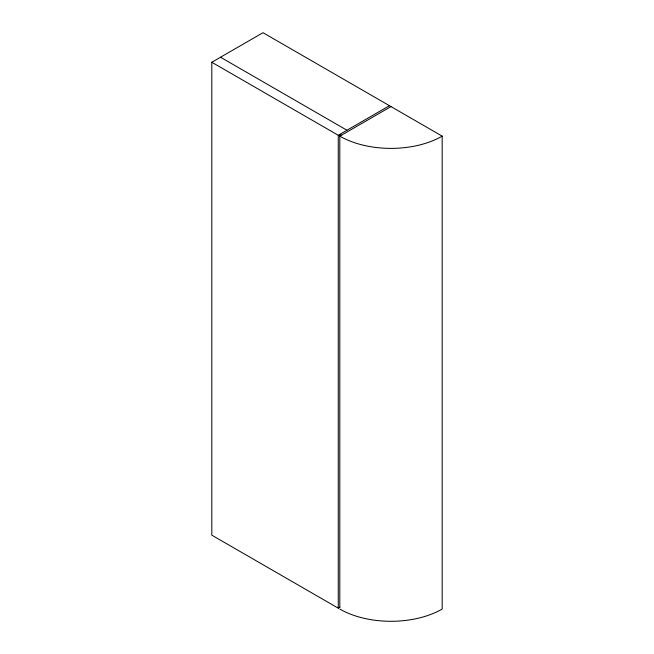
<?xml version="1.0" encoding="UTF-8"?>
<svg xmlns="http://www.w3.org/2000/svg" width="654" height="654" viewBox="0 0 654 654"><rect width="100%" height="100%" fill="white"/><g stroke="black" fill="none" stroke-linecap="round" stroke-linejoin="round"><path stroke-width="0.98" d="M340.006 607.165L338.265 608.171L211.814 535.168L211.814 62.253L263.006 32.7L442.186 136.146L442.186 609.054A72.398 41.799 0 0 1 339.802 609.054M211.814 62.253L338.265 135.264L389.457 105.703M390.994 106.594L339.802 136.146A72.398 41.799 0 0 0 442.186 136.146M220.521 57.233L346.963 130.236M341.331 135.264L339.802 134.372L339.802 607.28M338.265 135.264L338.265 608.171"/></g></svg>
